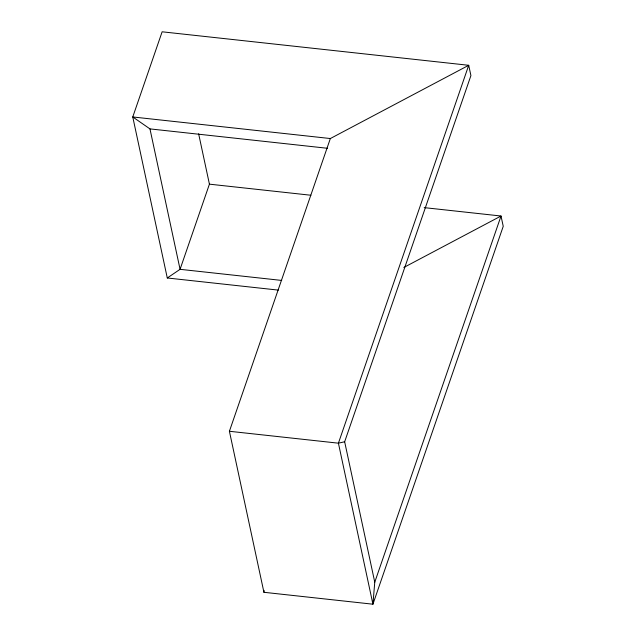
<?xml version="1.0" encoding="UTF-8"?>
<svg xmlns="http://www.w3.org/2000/svg" width="636" height="636" viewBox="0 0 636 636"><rect width="100%" height="100%" fill="white"/><g stroke="black" fill="none" stroke-linecap="round" stroke-linejoin="round"><path stroke-width="0.95" d="M424.188 207.622L501.025 216.017L503.235 226.313L372.935 604.2L263.924 592.291L264.083 590.375M403.82 267.478L501.025 216.017L374.763 582.194L372.935 604.2L338.416 443.181L468.716 65.293L162.132 31.8L132.765 116.96L167.284 277.98L278.361 290.111M198.631 133.799L209.427 184.162L180.067 269.322L167.284 277.98M263.924 592.291L229.405 431.272L330.346 138.537L468.716 65.293L470.918 75.589L344.656 441.766L374.763 582.194M344.656 441.766L338.416 443.181L229.405 431.272M330.346 138.537L132.765 116.96L149.961 128.893L327.612 148.299M209.427 184.162L310.901 195.244M281.724 280.428L180.067 269.322L149.961 128.893"/></g></svg>
